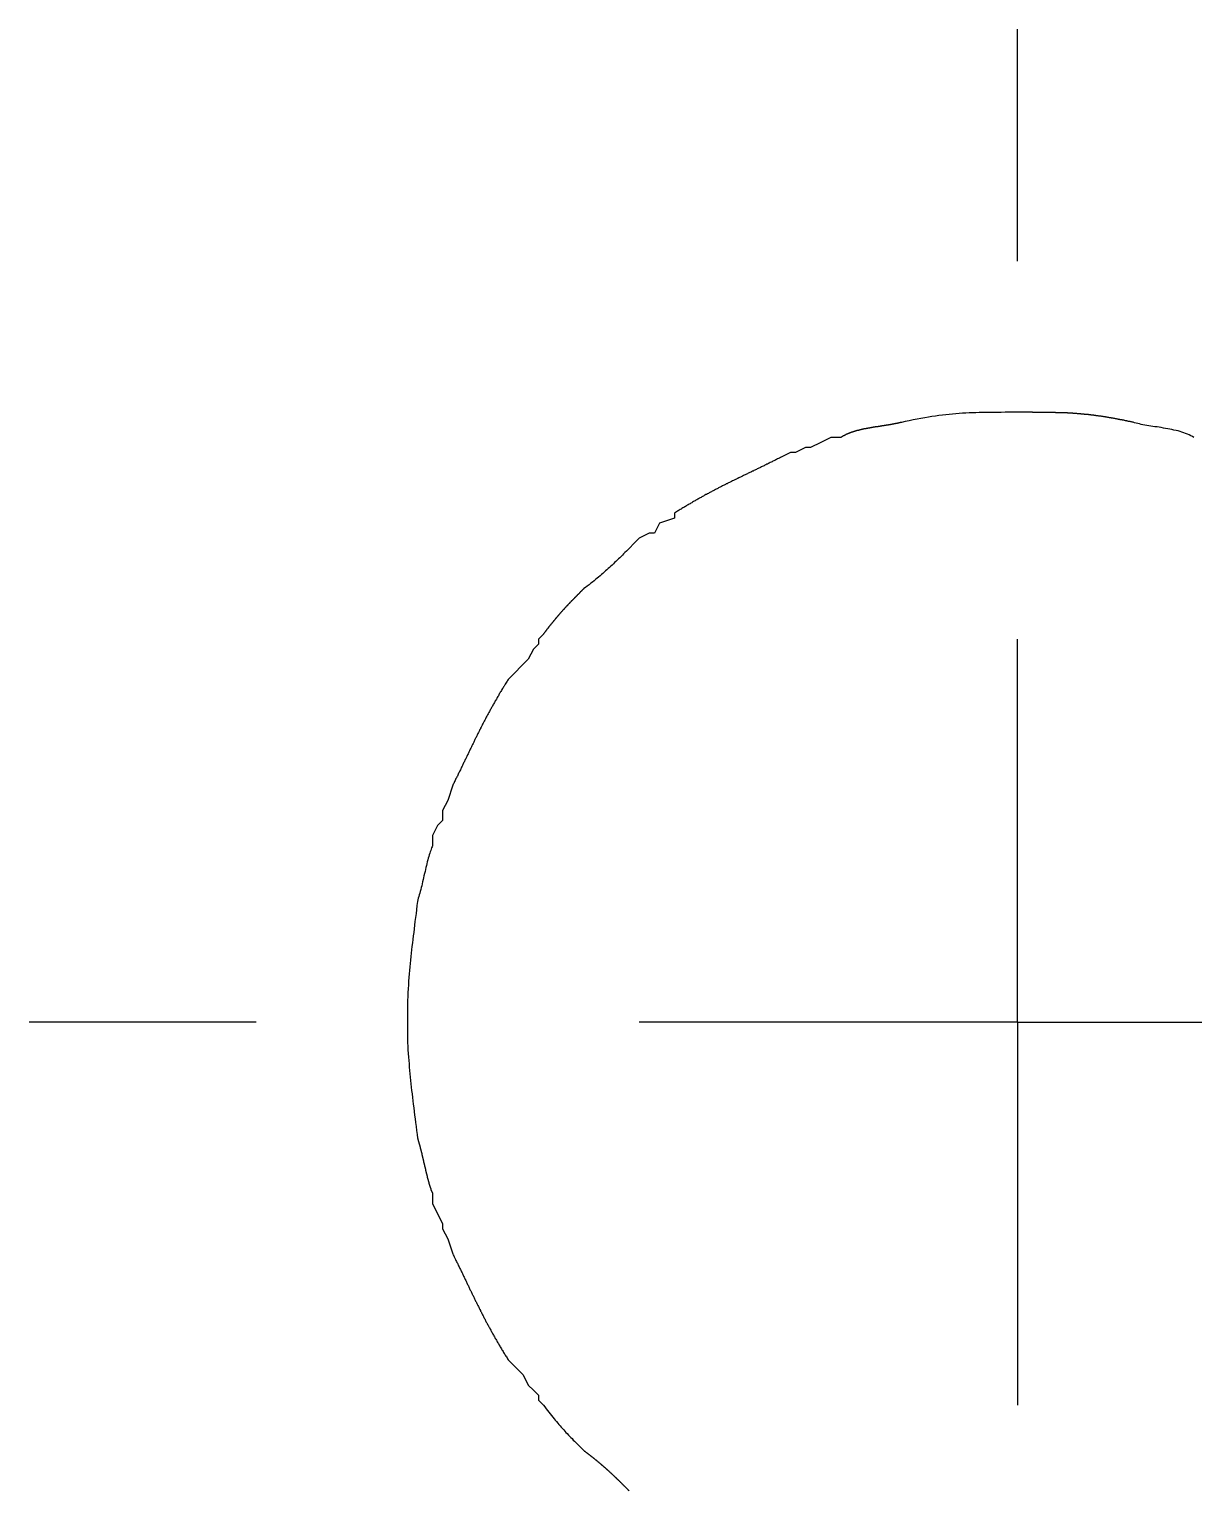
# Model space of a CAD drawing. Extents: x 36 to 568, y 6 to 800.
# Drawn here: x 315.15 to 322.79, y 577.08 to 586.67 of the extents above; entities that cross this region are included whole.
import ezdxf

# ---------------------------------------------------------------- set-up
doc = ezdxf.new("R2010")
doc.units = 0
doc.layers.get('0').update_dxf_attribs({"linetype": 'CONTINUOUS'})

msp = doc.modelspace()

# ---------------------------------------------------------------- linework, layer by layer
at = {"color": 7, "linetype": 'CONTINUOUS'}
for p, q in [((321.6346, 585.148), (321.6346, 586.6697)), ((321.6346, 580.153), (321.6346, 582.667)), ((316.6395, 580.153), (315.1509, 580.153)), ((321.6346, 580.153), (319.1536, 580.153)), ((321.6346, 580.153), (321.6346, 577.6389)), ((321.6346, 580.153), (324.1486, 580.153))]:
    msp.add_line(p, q, dxfattribs=at)
for points in [[(320.4768, 583.9902), (320.4106, 583.9902), (320.3445, 583.9571), (320.2783, 583.924), (320.2452, 583.924), (320.1791, 583.891), (320.146, 583.891), (320.0798, 583.8579)], [(319.3852, 583.494), (319.3852, 583.4609), (319.2859, 583.4279), (319.2528, 583.3617), (319.2198, 583.3617), (319.1536, 583.3286), (319.1205, 583.2955), (319.0874, 583.2625)], [(318.5251, 582.7001), (318.492, 582.667), (318.492, 582.6339), (318.4589, 582.6009), (318.4258, 582.5347), (318.3928, 582.5016), (318.3266, 582.4355), (318.2935, 582.4024)], [(317.9296, 581.7077), (317.8966, 581.6085), (317.8635, 581.5423), (317.8635, 581.5092), (317.8635, 581.4761), (317.8304, 581.4431), (317.7973, 581.3769), (317.7973, 581.3107)], [(317.7973, 579.0282), (317.7973, 578.9621), (317.8635, 578.8298), (317.8635, 578.7967), (317.8966, 578.7305), (317.9296, 578.6313)], [(318.2935, 577.9366), (318.3266, 577.9035), (318.3928, 577.8374), (318.4258, 577.7712), (318.4589, 577.7381), (318.492, 577.7051), (318.492, 577.672), (318.5251, 577.6389)]]:
    msp.add_lwpolyline(points, dxfattribs=at)
at = {"color": 7}
for points in [[(321.635, 584.156, 0), (321.607, 584.156, 0), (321.58, 584.156, 0), (321.554, 584.156, 0), (321.528, 584.155, 0), (321.503, 584.155, 0), (321.479, 584.155, 0), (321.455, 584.155, 0), (321.431, 584.155, 0), (321.408, 584.154, 0), (321.385, 584.154, 0), (321.363, 584.153, 0), (321.34, 584.152, 0), (321.318, 584.151, 0), (321.296, 584.15, 0), (321.275, 584.149, 0), (321.253, 584.147, 0), (321.231, 584.146, 0), (321.209, 584.144, 0), (321.187, 584.142, 0), (321.165, 584.139, 0), (321.143, 584.137, 0), (321.12, 584.134, 0), (321.097, 584.131, 0), (321.074, 584.127, 0), (321.051, 584.124, 0), (321.027, 584.12, 0), (321.002, 584.115, 0), (320.977, 584.111, 0), (320.951, 584.106, 0), (320.925, 584.1, 0), (320.898, 584.095, 0), (320.874, 584.089, 0), (320.872, 584.089, 0), (320.87, 584.089, 0), (320.868, 584.088, 0), (320.866, 584.088, 0), (320.865, 584.087, 0), (320.863, 584.087, 0), (320.861, 584.086, 0), (320.859, 584.086, 0), (320.857, 584.086, 0), (320.856, 584.085, 0), (320.854, 584.085, 0), (320.852, 584.084, 0), (320.85, 584.084, 0), (320.848, 584.084, 0), (320.846, 584.083, 0), (320.845, 584.083, 0), (320.843, 584.082, 0), (320.841, 584.082, 0), (320.839, 584.082, 0), (320.837, 584.081, 0), (320.835, 584.081, 0), (320.834, 584.08, 0), (320.832, 584.08, 0), (320.83, 584.08, 0), (320.828, 584.079, 0), (320.826, 584.079, 0), (320.824, 584.079, 0), (320.822, 584.078, 0), (320.82, 584.078, 0), (320.819, 584.078, 0), (320.817, 584.077, 0), (320.815, 584.077, 0), (320.813, 584.077, 0), (320.811, 584.076, 0), (320.809, 584.076, 0), (320.807, 584.076, 0), (320.805, 584.075, 0), (320.804, 584.075, 0), (320.802, 584.075, 0), (320.8, 584.074, 0), (320.798, 584.074, 0), (320.796, 584.074, 0), (320.794, 584.073, 0), (320.792, 584.073, 0), (320.79, 584.073, 0), (320.788, 584.072, 0), (320.786, 584.072, 0), (320.785, 584.072, 0), (320.783, 584.071, 0), (320.781, 584.071, 0), (320.779, 584.071, 0), (320.777, 584.07, 0), (320.775, 584.07, 0), (320.773, 584.07, 0), (320.771, 584.069, 0), (320.769, 584.069, 0), (320.767, 584.069, 0), (320.765, 584.069, 0), (320.763, 584.068, 0), (320.762, 584.068, 0), (320.76, 584.068, 0), (320.758, 584.067, 0), (320.756, 584.067, 0), (320.754, 584.067, 0), (320.752, 584.066, 0), (320.75, 584.066, 0), (320.748, 584.066, 0), (320.746, 584.066, 0), (320.744, 584.065, 0), (320.742, 584.065, 0), (320.74, 584.065, 0), (320.738, 584.064, 0), (320.736, 584.064, 0), (320.735, 584.064, 0), (320.733, 584.063, 0), (320.731, 584.063, 0), (320.729, 584.063, 0), (320.727, 584.063, 0), (320.725, 584.062, 0), (320.723, 584.062, 0), (320.721, 584.062, 0), (320.719, 584.061, 0), (320.717, 584.061, 0), (320.715, 584.061, 0), (320.713, 584.061, 0), (320.711, 584.06, 0), (320.71, 584.06, 0), (320.708, 584.06, 0), (320.706, 584.059, 0), (320.704, 584.059, 0), (320.702, 584.059, 0), (320.7, 584.058, 0), (320.698, 584.058, 0), (320.696, 584.058, 0), (320.694, 584.057, 0), (320.692, 584.057, 0), (320.69, 584.057, 0), (320.688, 584.057, 0), (320.687, 584.056, 0), (320.685, 584.056, 0), (320.683, 584.056, 0), (320.681, 584.055, 0), (320.679, 584.055, 0), (320.677, 584.055, 0), (320.675, 584.054, 0), (320.673, 584.054, 0), (320.671, 584.054, 0), (320.669, 584.053, 0), (320.667, 584.053, 0), (320.666, 584.053, 0), (320.664, 584.052, 0), (320.662, 584.052, 0), (320.66, 584.052, 0), (320.658, 584.051, 0), (320.656, 584.051, 0), (320.654, 584.051, 0), (320.652, 584.05, 0), (320.65, 584.05, 0), (320.649, 584.05, 0), (320.647, 584.049, 0), (320.645, 584.049, 0), (320.643, 584.049, 0), (320.641, 584.048, 0), (320.639, 584.048, 0), (320.637, 584.048, 0), (320.636, 584.047, 0), (320.634, 584.047, 0), (320.632, 584.046, 0), (320.63, 584.046, 0), (320.628, 584.046, 0), (320.626, 584.045, 0), (320.624, 584.045, 0), (320.623, 584.044, 0), (320.621, 584.044, 0), (320.619, 584.044, 0), (320.617, 584.043, 0), (320.615, 584.043, 0), (320.614, 584.043, 0), (320.612, 584.042, 0), (320.61, 584.042, 0), (320.608, 584.041, 0), (320.606, 584.041, 0), (320.604, 584.04, 0), (320.603, 584.04, 0), (320.601, 584.04, 0), (320.599, 584.039, 0), (320.597, 584.039, 0), (320.596, 584.038, 0), (320.594, 584.038, 0), (320.592, 584.037, 0), (320.59, 584.037, 0), (320.588, 584.036, 0), (320.587, 584.036, 0), (320.585, 584.036, 0), (320.583, 584.035, 0), (320.581, 584.035, 0), (320.58, 584.034, 0), (320.578, 584.034, 0), (320.576, 584.033, 0), (320.574, 584.033, 0), (320.573, 584.032, 0), (320.571, 584.032, 0), (320.569, 584.031, 0), (320.568, 584.031, 0), (320.566, 584.03, 0), (320.564, 584.03, 0), (320.562, 584.029, 0), (320.561, 584.029, 0), (320.559, 584.028, 0), (320.557, 584.027, 0), (320.556, 584.027, 0), (320.554, 584.026, 0), (320.552, 584.026, 0), (320.551, 584.025, 0), (320.549, 584.025, 0), (320.547, 584.024, 0), (320.546, 584.024, 0), (320.544, 584.023, 0), (320.542, 584.022, 0), (320.541, 584.022, 0), (320.539, 584.021, 0), (320.538, 584.021, 0), (320.536, 584.02, 0), (320.534, 584.019, 0), (320.533, 584.019, 0), (320.531, 584.018, 0), (320.53, 584.017, 0), (320.528, 584.017, 0), (320.526, 584.016, 0), (320.525, 584.016, 0), (320.523, 584.015, 0), (320.522, 584.014, 0), (320.52, 584.014, 0), (320.519, 584.013, 0), (320.517, 584.012, 0), (320.516, 584.011, 0), (320.514, 584.011, 0), (320.512, 584.01, 0), (320.511, 584.009, 0), (320.509, 584.009, 0), (320.508, 584.008, 0), (320.506, 584.007, 0), (320.505, 584.006, 0), (320.504, 584.006, 0), (320.502, 584.005, 0), (320.501, 584.004, 0), (320.499, 584.003, 0), (320.498, 584.003, 0), (320.496, 584.002, 0), (320.495, 584.001, 0), (320.493, 584, 0), (320.492, 584, 0), (320.491, 583.999, 0), (320.489, 583.998, 0), (320.488, 583.997, 0), (320.486, 583.996, 0), (320.485, 583.995, 0), (320.484, 583.995, 0), (320.482, 583.994, 0), (320.481, 583.993, 0), (320.479, 583.992, 0), (320.478, 583.991, 0), (320.477, 583.99, 0)], [(322.792, 583.99, 0), (322.783, 583.996, 0), (322.773, 584.002, 0), (322.762, 584.007, 0), (322.751, 584.012, 0), (322.739, 584.017, 0), (322.727, 584.021, 0), (322.715, 584.025, 0), (322.702, 584.029, 0), (322.689, 584.033, 0), (322.676, 584.036, 0), (322.662, 584.039, 0), (322.649, 584.042, 0), (322.635, 584.045, 0), (322.621, 584.048, 0), (322.607, 584.05, 0), (322.593, 584.052, 0), (322.579, 584.055, 0), (322.565, 584.057, 0), (322.551, 584.059, 0), (322.537, 584.061, 0), (322.524, 584.063, 0), (322.51, 584.065, 0), (322.497, 584.067, 0), (322.484, 584.069, 0), (322.471, 584.072, 0), (322.459, 584.074, 0), (322.447, 584.076, 0), (322.436, 584.079, 0), (322.425, 584.081, 0), (322.414, 584.084, 0), (322.404, 584.087, 0), (322.395, 584.09, 0), (322.391, 584.09, 0), (322.387, 584.091, 0), (322.383, 584.092, 0), (322.379, 584.093, 0), (322.375, 584.094, 0), (322.371, 584.095, 0), (322.367, 584.096, 0), (322.363, 584.096, 0), (322.36, 584.097, 0), (322.356, 584.098, 0), (322.352, 584.099, 0), (322.348, 584.1, 0), (322.344, 584.1, 0), (322.34, 584.101, 0), (322.337, 584.102, 0), (322.333, 584.103, 0), (322.329, 584.104, 0), (322.325, 584.104, 0), (322.322, 584.105, 0), (322.318, 584.106, 0), (322.314, 584.107, 0), (322.31, 584.107, 0), (322.307, 584.108, 0), (322.303, 584.109, 0), (322.299, 584.109, 0), (322.296, 584.11, 0), (322.292, 584.111, 0), (322.289, 584.111, 0), (322.285, 584.112, 0), (322.281, 584.113, 0), (322.278, 584.113, 0), (322.274, 584.114, 0), (322.271, 584.115, 0), (322.267, 584.115, 0), (322.264, 584.116, 0), (322.26, 584.117, 0), (322.257, 584.117, 0), (322.253, 584.118, 0), (322.25, 584.119, 0), (322.246, 584.119, 0), (322.243, 584.12, 0), (322.239, 584.12, 0), (322.236, 584.121, 0), (322.232, 584.121, 0), (322.229, 584.122, 0), (322.225, 584.123, 0), (322.222, 584.123, 0), (322.219, 584.124, 0), (322.215, 584.124, 0), (322.212, 584.125, 0), (322.208, 584.125, 0), (322.205, 584.126, 0), (322.202, 584.126, 0), (322.198, 584.127, 0), (322.195, 584.127, 0), (322.192, 584.128, 0), (322.188, 584.128, 0), (322.185, 584.129, 0), (322.182, 584.129, 0), (322.178, 584.13, 0), (322.175, 584.13, 0), (322.172, 584.131, 0), (322.169, 584.131, 0), (322.165, 584.132, 0), (322.162, 584.132, 0), (322.159, 584.133, 0), (322.155, 584.133, 0), (322.152, 584.133, 0), (322.149, 584.134, 0), (322.146, 584.134, 0), (322.142, 584.135, 0), (322.139, 584.135, 0), (322.136, 584.136, 0), (322.133, 584.136, 0), (322.13, 584.136, 0), (322.126, 584.137, 0), (322.123, 584.137, 0), (322.12, 584.137, 0), (322.117, 584.138, 0), (322.114, 584.138, 0), (322.11, 584.139, 0), (322.107, 584.139, 0), (322.104, 584.139, 0), (322.101, 584.14, 0), (322.098, 584.14, 0), (322.095, 584.14, 0), (322.091, 584.141, 0), (322.088, 584.141, 0), (322.085, 584.141, 0), (322.082, 584.142, 0), (322.079, 584.142, 0), (322.076, 584.142, 0), (322.073, 584.143, 0), (322.069, 584.143, 0), (322.066, 584.143, 0), (322.063, 584.143, 0), (322.06, 584.144, 0), (322.057, 584.144, 0), (322.054, 584.144, 0), (322.051, 584.145, 0), (322.048, 584.145, 0), (322.044, 584.145, 0), (322.041, 584.145, 0), (322.038, 584.146, 0), (322.035, 584.146, 0), (322.032, 584.146, 0), (322.029, 584.146, 0), (322.026, 584.147, 0), (322.023, 584.147, 0), (322.019, 584.147, 0), (322.016, 584.147, 0), (322.013, 584.147, 0), (322.01, 584.148, 0), (322.007, 584.148, 0), (322.004, 584.148, 0), (322.001, 584.148, 0), (321.998, 584.149, 0), (321.995, 584.149, 0), (321.991, 584.149, 0), (321.988, 584.149, 0), (321.985, 584.149, 0), (321.982, 584.149, 0), (321.979, 584.15, 0), (321.976, 584.15, 0), (321.973, 584.15, 0), (321.97, 584.15, 0), (321.966, 584.15, 0), (321.963, 584.151, 0), (321.96, 584.151, 0), (321.957, 584.151, 0), (321.954, 584.151, 0), (321.951, 584.151, 0), (321.948, 584.151, 0), (321.944, 584.151, 0), (321.941, 584.152, 0), (321.938, 584.152, 0), (321.935, 584.152, 0), (321.932, 584.152, 0), (321.929, 584.152, 0), (321.926, 584.152, 0), (321.922, 584.152, 0), (321.919, 584.152, 0), (321.916, 584.153, 0), (321.913, 584.153, 0), (321.91, 584.153, 0), (321.906, 584.153, 0), (321.903, 584.153, 0), (321.9, 584.153, 0), (321.897, 584.153, 0), (321.894, 584.153, 0), (321.89, 584.153, 0), (321.887, 584.153, 0), (321.884, 584.154, 0), (321.881, 584.154, 0), (321.877, 584.154, 0), (321.874, 584.154, 0), (321.871, 584.154, 0), (321.868, 584.154, 0), (321.864, 584.154, 0), (321.861, 584.154, 0), (321.858, 584.154, 0), (321.854, 584.154, 0), (321.851, 584.154, 0), (321.848, 584.154, 0), (321.845, 584.154, 0), (321.841, 584.155, 0), (321.838, 584.155, 0), (321.835, 584.155, 0), (321.831, 584.155, 0), (321.828, 584.155, 0), (321.825, 584.155, 0), (321.821, 584.155, 0), (321.818, 584.155, 0), (321.814, 584.155, 0), (321.811, 584.155, 0), (321.808, 584.155, 0), (321.804, 584.155, 0), (321.801, 584.155, 0), (321.797, 584.155, 0), (321.794, 584.155, 0), (321.79, 584.155, 0), (321.787, 584.155, 0), (321.783, 584.155, 0), (321.78, 584.155, 0), (321.776, 584.155, 0), (321.773, 584.155, 0), (321.769, 584.155, 0), (321.766, 584.155, 0), (321.762, 584.155, 0), (321.759, 584.155, 0), (321.755, 584.155, 0), (321.752, 584.155, 0), (321.748, 584.155, 0), (321.745, 584.155, 0), (321.741, 584.155, 0), (321.737, 584.155, 0), (321.734, 584.156, 0), (321.73, 584.156, 0), (321.726, 584.156, 0), (321.723, 584.156, 0), (321.719, 584.156, 0), (321.715, 584.156, 0), (321.712, 584.156, 0), (321.708, 584.156, 0), (321.704, 584.156, 0), (321.7, 584.156, 0), (321.697, 584.156, 0), (321.693, 584.156, 0), (321.689, 584.156, 0), (321.685, 584.156, 0), (321.682, 584.156, 0), (321.678, 584.156, 0), (321.674, 584.156, 0), (321.67, 584.156, 0), (321.666, 584.156, 0), (321.662, 584.156, 0), (321.658, 584.156, 0), (321.654, 584.156, 0), (321.65, 584.156, 0), (321.647, 584.156, 0), (321.643, 584.156, 0), (321.639, 584.156, 0), (321.635, 584.156, 0)], [(320.08, 583.858, 0), (320.074, 583.855, 0), (320.067, 583.852, 0), (320.061, 583.849, 0), (320.055, 583.846, 0), (320.049, 583.843, 0), (320.043, 583.84, 0), (320.037, 583.837, 0), (320.031, 583.834, 0), (320.025, 583.831, 0), (320.019, 583.828, 0), (320.013, 583.825, 0), (320.007, 583.822, 0), (320.001, 583.819, 0), (319.996, 583.816, 0), (319.99, 583.814, 0), (319.984, 583.811, 0), (319.978, 583.808, 0), (319.973, 583.805, 0), (319.967, 583.802, 0), (319.961, 583.8, 0), (319.956, 583.797, 0), (319.95, 583.794, 0), (319.945, 583.792, 0), (319.939, 583.789, 0), (319.934, 583.786, 0), (319.928, 583.784, 0), (319.923, 583.781, 0), (319.917, 583.778, 0), (319.912, 583.776, 0), (319.906, 583.773, 0), (319.901, 583.77, 0), (319.896, 583.768, 0), (319.89, 583.765, 0), (319.885, 583.763, 0), (319.879, 583.76, 0), (319.874, 583.758, 0), (319.869, 583.755, 0), (319.864, 583.752, 0), (319.858, 583.75, 0), (319.853, 583.747, 0), (319.848, 583.745, 0), (319.843, 583.742, 0), (319.837, 583.74, 0), (319.832, 583.737, 0), (319.827, 583.735, 0), (319.822, 583.732, 0), (319.817, 583.73, 0), (319.812, 583.727, 0), (319.806, 583.725, 0), (319.801, 583.722, 0), (319.796, 583.72, 0), (319.791, 583.717, 0), (319.786, 583.715, 0), (319.781, 583.712, 0), (319.776, 583.71, 0), (319.771, 583.707, 0), (319.766, 583.705, 0), (319.76, 583.702, 0), (319.755, 583.7, 0), (319.75, 583.697, 0), (319.745, 583.695, 0), (319.74, 583.692, 0), (319.735, 583.69, 0), (319.73, 583.687, 0), (319.725, 583.685, 0), (319.72, 583.682, 0), (319.715, 583.679, 0), (319.71, 583.677, 0), (319.705, 583.674, 0), (319.699, 583.672, 0), (319.694, 583.669, 0), (319.689, 583.666, 0), (319.684, 583.664, 0), (319.679, 583.661, 0), (319.674, 583.659, 0), (319.669, 583.656, 0), (319.664, 583.653, 0), (319.659, 583.651, 0), (319.653, 583.648, 0), (319.648, 583.645, 0), (319.643, 583.643, 0), (319.638, 583.64, 0), (319.633, 583.637, 0), (319.628, 583.634, 0), (319.622, 583.632, 0), (319.617, 583.629, 0), (319.612, 583.626, 0), (319.607, 583.623, 0), (319.601, 583.62, 0), (319.596, 583.617, 0), (319.591, 583.615, 0), (319.585, 583.612, 0), (319.58, 583.609, 0), (319.575, 583.606, 0), (319.569, 583.603, 0), (319.564, 583.6, 0), (319.559, 583.597, 0), (319.553, 583.594, 0), (319.548, 583.591, 0), (319.542, 583.588, 0), (319.537, 583.585, 0), (319.531, 583.581, 0), (319.526, 583.578, 0), (319.52, 583.575, 0), (319.515, 583.572, 0), (319.509, 583.569, 0), (319.504, 583.565, 0), (319.498, 583.562, 0), (319.492, 583.559, 0), (319.487, 583.555, 0), (319.481, 583.552, 0), (319.475, 583.549, 0), (319.469, 583.545, 0), (319.464, 583.542, 0), (319.458, 583.538, 0), (319.452, 583.535, 0), (319.446, 583.531, 0), (319.44, 583.528, 0), (319.434, 583.524, 0), (319.428, 583.52, 0), (319.422, 583.517, 0), (319.416, 583.513, 0), (319.41, 583.509, 0), (319.404, 583.506, 0), (319.398, 583.502, 0), (319.391, 583.498, 0), (319.385, 583.494, 0)], [(319.087, 583.262, 0), (319.078, 583.253, 0), (319.069, 583.244, 0), (319.06, 583.235, 0), (319.051, 583.227, 0), (319.043, 583.218, 0), (319.034, 583.209, 0), (319.026, 583.201, 0), (319.017, 583.193, 0), (319.009, 583.185, 0), (319.001, 583.177, 0), (318.992, 583.169, 0), (318.984, 583.161, 0), (318.976, 583.153, 0), (318.967, 583.145, 0), (318.959, 583.137, 0), (318.95, 583.13, 0), (318.942, 583.122, 0), (318.933, 583.114, 0), (318.924, 583.106, 0), (318.915, 583.098, 0), (318.906, 583.09, 0), (318.897, 583.082, 0), (318.887, 583.074, 0), (318.877, 583.066, 0), (318.867, 583.058, 0), (318.857, 583.05, 0), (318.846, 583.041, 0), (318.835, 583.033, 0), (318.824, 583.024, 0), (318.812, 583.015, 0), (318.8, 583.006, 0), (318.79, 582.998, 0), (318.788, 582.996, 0), (318.787, 582.995, 0), (318.786, 582.994, 0), (318.784, 582.992, 0), (318.783, 582.991, 0), (318.782, 582.99, 0), (318.78, 582.988, 0), (318.779, 582.987, 0), (318.778, 582.986, 0), (318.776, 582.985, 0), (318.775, 582.983, 0), (318.774, 582.982, 0), (318.773, 582.981, 0), (318.771, 582.979, 0), (318.77, 582.978, 0), (318.769, 582.977, 0), (318.767, 582.976, 0), (318.766, 582.974, 0), (318.765, 582.973, 0), (318.764, 582.972, 0), (318.762, 582.97, 0), (318.761, 582.969, 0), (318.76, 582.968, 0), (318.759, 582.967, 0), (318.757, 582.965, 0), (318.756, 582.964, 0), (318.755, 582.963, 0), (318.754, 582.962, 0), (318.752, 582.96, 0), (318.751, 582.959, 0), (318.75, 582.958, 0), (318.749, 582.957, 0), (318.747, 582.955, 0), (318.746, 582.954, 0), (318.745, 582.953, 0), (318.744, 582.952, 0), (318.743, 582.951, 0), (318.741, 582.949, 0), (318.74, 582.948, 0), (318.739, 582.947, 0), (318.738, 582.946, 0), (318.737, 582.944, 0), (318.735, 582.943, 0), (318.734, 582.942, 0), (318.733, 582.941, 0), (318.732, 582.94, 0), (318.731, 582.938, 0), (318.729, 582.937, 0), (318.728, 582.936, 0), (318.727, 582.935, 0), (318.726, 582.934, 0), (318.725, 582.932, 0), (318.724, 582.931, 0), (318.722, 582.93, 0), (318.721, 582.929, 0), (318.72, 582.928, 0), (318.719, 582.926, 0), (318.718, 582.925, 0), (318.717, 582.924, 0), (318.715, 582.923, 0), (318.714, 582.922, 0), (318.713, 582.92, 0), (318.712, 582.919, 0), (318.711, 582.918, 0), (318.71, 582.917, 0), (318.708, 582.916, 0), (318.707, 582.915, 0), (318.706, 582.913, 0), (318.705, 582.912, 0), (318.704, 582.911, 0), (318.703, 582.91, 0), (318.702, 582.909, 0), (318.7, 582.907, 0), (318.699, 582.906, 0), (318.698, 582.905, 0), (318.697, 582.904, 0), (318.696, 582.903, 0), (318.695, 582.901, 0), (318.694, 582.9, 0), (318.693, 582.899, 0), (318.691, 582.898, 0), (318.69, 582.897, 0), (318.689, 582.896, 0), (318.688, 582.894, 0), (318.687, 582.893, 0), (318.686, 582.892, 0), (318.685, 582.891, 0), (318.684, 582.89, 0), (318.682, 582.888, 0), (318.681, 582.887, 0), (318.68, 582.886, 0), (318.679, 582.885, 0), (318.678, 582.884, 0), (318.677, 582.882, 0), (318.676, 582.881, 0), (318.675, 582.88, 0), (318.673, 582.879, 0), (318.672, 582.878, 0), (318.671, 582.876, 0), (318.67, 582.875, 0), (318.669, 582.874, 0), (318.668, 582.873, 0), (318.667, 582.872, 0), (318.666, 582.87, 0), (318.665, 582.869, 0), (318.663, 582.868, 0), (318.662, 582.867, 0), (318.661, 582.866, 0), (318.66, 582.864, 0), (318.659, 582.863, 0), (318.658, 582.862, 0), (318.657, 582.861, 0), (318.656, 582.859, 0), (318.655, 582.858, 0), (318.653, 582.857, 0), (318.652, 582.856, 0), (318.651, 582.855, 0), (318.65, 582.853, 0), (318.649, 582.852, 0), (318.648, 582.851, 0), (318.647, 582.85, 0), (318.646, 582.848, 0), (318.645, 582.847, 0), (318.643, 582.846, 0), (318.642, 582.845, 0), (318.641, 582.843, 0), (318.64, 582.842, 0), (318.639, 582.841, 0), (318.638, 582.84, 0), (318.637, 582.838, 0), (318.636, 582.837, 0), (318.634, 582.836, 0), (318.633, 582.834, 0), (318.632, 582.833, 0), (318.631, 582.832, 0), (318.63, 582.831, 0), (318.629, 582.829, 0), (318.628, 582.828, 0), (318.627, 582.827, 0), (318.625, 582.825, 0), (318.624, 582.824, 0), (318.623, 582.823, 0), (318.622, 582.821, 0), (318.621, 582.82, 0), (318.62, 582.819, 0), (318.619, 582.818, 0), (318.618, 582.816, 0), (318.616, 582.815, 0), (318.615, 582.814, 0), (318.614, 582.812, 0), (318.613, 582.811, 0), (318.612, 582.81, 0), (318.611, 582.808, 0), (318.61, 582.807, 0), (318.608, 582.805, 0), (318.607, 582.804, 0), (318.606, 582.803, 0), (318.605, 582.801, 0), (318.604, 582.8, 0), (318.603, 582.799, 0), (318.602, 582.797, 0), (318.6, 582.796, 0), (318.599, 582.794, 0), (318.598, 582.793, 0), (318.597, 582.792, 0), (318.596, 582.79, 0), (318.595, 582.789, 0), (318.593, 582.787, 0), (318.592, 582.786, 0), (318.591, 582.785, 0), (318.59, 582.783, 0), (318.589, 582.782, 0), (318.588, 582.78, 0), (318.586, 582.779, 0), (318.585, 582.777, 0), (318.584, 582.776, 0), (318.583, 582.774, 0), (318.582, 582.773, 0), (318.58, 582.771, 0), (318.579, 582.77, 0), (318.578, 582.768, 0), (318.577, 582.767, 0), (318.576, 582.765, 0), (318.574, 582.764, 0), (318.573, 582.762, 0), (318.572, 582.761, 0), (318.571, 582.759, 0), (318.57, 582.758, 0), (318.568, 582.756, 0), (318.567, 582.755, 0), (318.566, 582.753, 0), (318.565, 582.752, 0), (318.563, 582.75, 0), (318.562, 582.749, 0), (318.561, 582.747, 0), (318.56, 582.745, 0), (318.559, 582.744, 0), (318.557, 582.742, 0), (318.556, 582.741, 0), (318.555, 582.739, 0), (318.554, 582.737, 0), (318.552, 582.736, 0), (318.551, 582.734, 0), (318.55, 582.733, 0), (318.548, 582.731, 0), (318.547, 582.729, 0), (318.546, 582.728, 0), (318.545, 582.726, 0), (318.543, 582.724, 0), (318.542, 582.723, 0), (318.541, 582.721, 0), (318.54, 582.719, 0), (318.538, 582.717, 0), (318.537, 582.716, 0), (318.536, 582.714, 0), (318.534, 582.712, 0), (318.533, 582.711, 0), (318.532, 582.709, 0), (318.53, 582.707, 0), (318.529, 582.705, 0), (318.528, 582.704, 0), (318.526, 582.702, 0), (318.525, 582.7, 0)], [(318.294, 582.402, 0), (318.29, 582.396, 0), (318.286, 582.39, 0), (318.282, 582.384, 0), (318.278, 582.378, 0), (318.274, 582.372, 0), (318.271, 582.366, 0), (318.267, 582.359, 0), (318.263, 582.354, 0), (318.26, 582.348, 0), (318.256, 582.342, 0), (318.253, 582.336, 0), (318.249, 582.33, 0), (318.246, 582.324, 0), (318.242, 582.318, 0), (318.239, 582.312, 0), (318.235, 582.307, 0), (318.232, 582.301, 0), (318.229, 582.295, 0), (318.225, 582.29, 0), (318.222, 582.284, 0), (318.219, 582.278, 0), (318.216, 582.273, 0), (318.212, 582.267, 0), (318.209, 582.262, 0), (318.206, 582.256, 0), (318.203, 582.251, 0), (318.2, 582.245, 0), (318.197, 582.24, 0), (318.194, 582.234, 0), (318.191, 582.229, 0), (318.188, 582.223, 0), (318.185, 582.218, 0), (318.182, 582.213, 0), (318.179, 582.207, 0), (318.176, 582.202, 0), (318.173, 582.197, 0), (318.17, 582.191, 0), (318.167, 582.186, 0), (318.164, 582.181, 0), (318.162, 582.176, 0), (318.159, 582.17, 0), (318.156, 582.165, 0), (318.153, 582.16, 0), (318.15, 582.155, 0), (318.148, 582.15, 0), (318.145, 582.144, 0), (318.142, 582.139, 0), (318.14, 582.134, 0), (318.137, 582.129, 0), (318.134, 582.124, 0), (318.132, 582.119, 0), (318.129, 582.114, 0), (318.126, 582.108, 0), (318.124, 582.103, 0), (318.121, 582.098, 0), (318.118, 582.093, 0), (318.116, 582.088, 0), (318.113, 582.083, 0), (318.111, 582.078, 0), (318.108, 582.073, 0), (318.106, 582.068, 0), (318.103, 582.063, 0), (318.1, 582.058, 0), (318.098, 582.053, 0), (318.095, 582.047, 0), (318.093, 582.042, 0), (318.09, 582.037, 0), (318.088, 582.032, 0), (318.085, 582.027, 0), (318.083, 582.022, 0), (318.08, 582.017, 0), (318.078, 582.012, 0), (318.075, 582.007, 0), (318.073, 582.002, 0), (318.07, 581.996, 0), (318.068, 581.991, 0), (318.065, 581.986, 0), (318.063, 581.981, 0), (318.06, 581.976, 0), (318.058, 581.971, 0), (318.055, 581.966, 0), (318.053, 581.96, 0), (318.05, 581.955, 0), (318.048, 581.95, 0), (318.045, 581.945, 0), (318.043, 581.94, 0), (318.04, 581.934, 0), (318.038, 581.929, 0), (318.035, 581.924, 0), (318.033, 581.919, 0), (318.03, 581.913, 0), (318.027, 581.908, 0), (318.025, 581.903, 0), (318.022, 581.897, 0), (318.02, 581.892, 0), (318.017, 581.887, 0), (318.015, 581.881, 0), (318.012, 581.876, 0), (318.009, 581.87, 0), (318.007, 581.865, 0), (318.004, 581.859, 0), (318.001, 581.854, 0), (317.999, 581.848, 0), (317.996, 581.843, 0), (317.993, 581.837, 0), (317.991, 581.832, 0), (317.988, 581.826, 0), (317.985, 581.82, 0), (317.982, 581.815, 0), (317.98, 581.809, 0), (317.977, 581.803, 0), (317.974, 581.798, 0), (317.971, 581.792, 0), (317.968, 581.786, 0), (317.966, 581.78, 0), (317.963, 581.774, 0), (317.96, 581.768, 0), (317.957, 581.763, 0), (317.954, 581.757, 0), (317.951, 581.751, 0), (317.948, 581.745, 0), (317.945, 581.739, 0), (317.942, 581.732, 0), (317.939, 581.726, 0), (317.936, 581.72, 0), (317.933, 581.714, 0), (317.93, 581.708, 0)], [(317.797, 581.311, 0), (317.794, 581.304, 0), (317.791, 581.297, 0), (317.788, 581.289, 0), (317.785, 581.28, 0), (317.782, 581.271, 0), (317.779, 581.261, 0), (317.776, 581.251, 0), (317.772, 581.24, 0), (317.769, 581.228, 0), (317.766, 581.217, 0), (317.763, 581.205, 0), (317.76, 581.192, 0), (317.757, 581.18, 0), (317.754, 581.167, 0), (317.751, 581.154, 0), (317.748, 581.141, 0), (317.744, 581.128, 0), (317.741, 581.114, 0), (317.738, 581.101, 0), (317.735, 581.088, 0), (317.732, 581.074, 0), (317.729, 581.061, 0), (317.726, 581.048, 0), (317.723, 581.036, 0), (317.72, 581.023, 0), (317.717, 581.011, 0), (317.713, 580.999, 0), (317.71, 580.988, 0), (317.707, 580.977, 0), (317.704, 580.966, 0), (317.701, 580.956, 0), (317.698, 580.945, 0), (317.695, 580.918, 0), (317.692, 580.891, 0), (317.689, 580.865, 0), (317.686, 580.839, 0), (317.682, 580.814, 0), (317.679, 580.79, 0), (317.676, 580.766, 0), (317.674, 580.742, 0), (317.671, 580.719, 0), (317.668, 580.696, 0), (317.665, 580.673, 0), (317.662, 580.65, 0), (317.66, 580.628, 0), (317.657, 580.605, 0), (317.655, 580.583, 0), (317.652, 580.56, 0), (317.65, 580.538, 0), (317.648, 580.515, 0), (317.646, 580.492, 0), (317.644, 580.469, 0), (317.642, 580.445, 0), (317.64, 580.421, 0), (317.639, 580.397, 0), (317.637, 580.372, 0), (317.636, 580.347, 0), (317.635, 580.321, 0), (317.634, 580.294, 0), (317.633, 580.267, 0), (317.633, 580.238, 0), (317.632, 580.21, 0), (317.632, 580.18, 0), (317.632, 580.149, 0), (317.632, 580.122, 0), (317.632, 580.095, 0), (317.633, 580.069, 0), (317.634, 580.044, 0), (317.634, 580.019, 0), (317.635, 579.994, 0), (317.636, 579.971, 0), (317.638, 579.947, 0), (317.639, 579.924, 0), (317.641, 579.901, 0), (317.643, 579.879, 0), (317.644, 579.857, 0), (317.646, 579.835, 0), (317.648, 579.813, 0), (317.651, 579.791, 0), (317.653, 579.769, 0), (317.655, 579.747, 0), (317.658, 579.726, 0), (317.66, 579.704, 0), (317.663, 579.682, 0), (317.666, 579.659, 0), (317.669, 579.637, 0), (317.671, 579.614, 0), (317.674, 579.591, 0), (317.677, 579.567, 0), (317.68, 579.543, 0), (317.683, 579.519, 0), (317.686, 579.494, 0), (317.689, 579.468, 0), (317.692, 579.442, 0), (317.696, 579.415, 0), (317.698, 579.392, 0), (317.698, 579.391, 0), (317.699, 579.391, 0), (317.699, 579.39, 0), (317.699, 579.389, 0), (317.699, 579.388, 0), (317.7, 579.388, 0), (317.7, 579.387, 0), (317.7, 579.386, 0), (317.7, 579.385, 0), (317.701, 579.385, 0), (317.701, 579.384, 0), (317.701, 579.383, 0), (317.701, 579.382, 0), (317.701, 579.382, 0), (317.702, 579.381, 0), (317.702, 579.38, 0), (317.702, 579.379, 0), (317.702, 579.379, 0), (317.703, 579.378, 0), (317.703, 579.377, 0), (317.703, 579.376, 0), (317.703, 579.375, 0), (317.704, 579.375, 0), (317.704, 579.374, 0), (317.704, 579.373, 0), (317.704, 579.372, 0), (317.705, 579.371, 0), (317.705, 579.371, 0), (317.705, 579.37, 0), (317.705, 579.369, 0), (317.706, 579.368, 0), (317.706, 579.367, 0), (317.706, 579.367, 0), (317.706, 579.366, 0), (317.706, 579.365, 0), (317.707, 579.364, 0), (317.707, 579.363, 0), (317.707, 579.362, 0), (317.707, 579.362, 0), (317.708, 579.361, 0), (317.708, 579.36, 0), (317.708, 579.359, 0), (317.708, 579.358, 0), (317.709, 579.357, 0), (317.709, 579.356, 0), (317.709, 579.356, 0), (317.709, 579.355, 0), (317.71, 579.354, 0), (317.71, 579.353, 0), (317.71, 579.352, 0), (317.71, 579.351, 0), (317.711, 579.35, 0), (317.711, 579.35, 0), (317.711, 579.349, 0), (317.711, 579.348, 0), (317.712, 579.347, 0), (317.712, 579.346, 0), (317.712, 579.345, 0), (317.712, 579.344, 0), (317.712, 579.343, 0), (317.713, 579.343, 0), (317.713, 579.342, 0), (317.713, 579.341, 0), (317.713, 579.34, 0), (317.714, 579.339, 0), (317.714, 579.338, 0), (317.714, 579.337, 0), (317.714, 579.336, 0), (317.715, 579.335, 0), (317.715, 579.334, 0), (317.715, 579.333, 0), (317.715, 579.333, 0), (317.716, 579.332, 0), (317.716, 579.331, 0), (317.716, 579.33, 0), (317.716, 579.329, 0), (317.717, 579.328, 0), (317.717, 579.327, 0), (317.717, 579.326, 0), (317.717, 579.325, 0), (317.717, 579.324, 0), (317.718, 579.323, 0), (317.718, 579.322, 0), (317.718, 579.321, 0), (317.718, 579.321, 0), (317.719, 579.32, 0), (317.719, 579.319, 0), (317.719, 579.318, 0), (317.719, 579.317, 0), (317.72, 579.316, 0), (317.72, 579.315, 0), (317.72, 579.314, 0), (317.72, 579.313, 0), (317.721, 579.312, 0), (317.721, 579.311, 0), (317.721, 579.31, 0), (317.721, 579.309, 0), (317.722, 579.308, 0), (317.722, 579.307, 0), (317.722, 579.306, 0), (317.722, 579.305, 0), (317.723, 579.304, 0), (317.723, 579.303, 0), (317.723, 579.302, 0), (317.723, 579.301, 0), (317.723, 579.3, 0), (317.724, 579.299, 0), (317.724, 579.298, 0), (317.724, 579.297, 0), (317.724, 579.296, 0), (317.725, 579.295, 0), (317.725, 579.295, 0), (317.725, 579.294, 0), (317.725, 579.293, 0), (317.726, 579.292, 0), (317.726, 579.291, 0), (317.726, 579.29, 0), (317.726, 579.289, 0), (317.727, 579.288, 0), (317.727, 579.287, 0), (317.727, 579.286, 0), (317.727, 579.285, 0), (317.728, 579.284, 0), (317.728, 579.283, 0), (317.728, 579.282, 0), (317.728, 579.281, 0), (317.728, 579.28, 0), (317.729, 579.279, 0), (317.729, 579.278, 0), (317.729, 579.277, 0), (317.729, 579.276, 0), (317.73, 579.275, 0), (317.73, 579.274, 0), (317.73, 579.273, 0), (317.73, 579.272, 0), (317.731, 579.271, 0), (317.731, 579.27, 0), (317.731, 579.269, 0), (317.731, 579.268, 0), (317.732, 579.267, 0), (317.732, 579.266, 0), (317.732, 579.265, 0), (317.732, 579.264, 0), (317.733, 579.263, 0), (317.733, 579.262, 0), (317.733, 579.26, 0), (317.733, 579.259, 0), (317.734, 579.258, 0), (317.734, 579.257, 0), (317.734, 579.256, 0), (317.734, 579.255, 0), (317.734, 579.254, 0), (317.735, 579.253, 0), (317.735, 579.252, 0), (317.735, 579.251, 0), (317.735, 579.25, 0), (317.736, 579.249, 0), (317.736, 579.248, 0), (317.736, 579.247, 0), (317.736, 579.246, 0), (317.737, 579.245, 0), (317.737, 579.244, 0), (317.737, 579.243, 0), (317.737, 579.242, 0), (317.738, 579.241, 0), (317.738, 579.24, 0), (317.738, 579.239, 0), (317.738, 579.238, 0), (317.739, 579.237, 0), (317.739, 579.236, 0), (317.739, 579.235, 0), (317.739, 579.234, 0), (317.739, 579.233, 0), (317.74, 579.232, 0), (317.74, 579.231, 0), (317.74, 579.23, 0), (317.74, 579.229, 0), (317.741, 579.228, 0), (317.741, 579.227, 0), (317.741, 579.226, 0), (317.741, 579.225, 0), (317.742, 579.224, 0), (317.742, 579.223, 0), (317.742, 579.222, 0), (317.742, 579.221, 0), (317.743, 579.22, 0), (317.743, 579.219, 0), (317.743, 579.218, 0), (317.743, 579.217, 0), (317.744, 579.216, 0), (317.744, 579.215, 0), (317.744, 579.213, 0), (317.744, 579.212, 0), (317.744, 579.211, 0), (317.745, 579.21, 0), (317.745, 579.209, 0), (317.745, 579.208, 0), (317.745, 579.207, 0), (317.746, 579.206, 0), (317.746, 579.205, 0), (317.746, 579.204, 0), (317.746, 579.203, 0), (317.747, 579.202, 0), (317.747, 579.201, 0), (317.747, 579.2, 0), (317.747, 579.199, 0), (317.748, 579.198, 0), (317.748, 579.197, 0), (317.748, 579.196, 0), (317.748, 579.195, 0), (317.749, 579.194, 0), (317.749, 579.193, 0), (317.749, 579.192, 0), (317.749, 579.191, 0), (317.75, 579.19, 0), (317.75, 579.189, 0), (317.75, 579.188, 0), (317.75, 579.187, 0), (317.75, 579.186, 0), (317.751, 579.185, 0), (317.751, 579.184, 0), (317.751, 579.183, 0), (317.751, 579.182, 0), (317.752, 579.181, 0), (317.752, 579.18, 0), (317.752, 579.179, 0), (317.752, 579.178, 0), (317.753, 579.177, 0), (317.753, 579.176, 0), (317.753, 579.175, 0), (317.753, 579.174, 0), (317.754, 579.173, 0), (317.754, 579.172, 0), (317.754, 579.171, 0), (317.754, 579.17, 0), (317.755, 579.169, 0), (317.755, 579.168, 0), (317.755, 579.167, 0), (317.755, 579.166, 0), (317.755, 579.165, 0), (317.756, 579.164, 0), (317.756, 579.163, 0), (317.756, 579.162, 0), (317.756, 579.161, 0), (317.757, 579.16, 0), (317.757, 579.159, 0), (317.757, 579.158, 0), (317.757, 579.157, 0), (317.758, 579.156, 0), (317.758, 579.155, 0), (317.758, 579.154, 0), (317.758, 579.153, 0), (317.759, 579.152, 0), (317.759, 579.151, 0), (317.759, 579.15, 0), (317.759, 579.149, 0), (317.76, 579.149, 0), (317.76, 579.148, 0), (317.76, 579.147, 0), (317.76, 579.146, 0), (317.761, 579.145, 0), (317.761, 579.144, 0), (317.761, 579.143, 0), (317.761, 579.142, 0), (317.761, 579.141, 0), (317.762, 579.14, 0), (317.762, 579.139, 0), (317.762, 579.138, 0), (317.762, 579.137, 0), (317.763, 579.136, 0), (317.763, 579.135, 0), (317.763, 579.134, 0), (317.763, 579.133, 0), (317.764, 579.132, 0), (317.764, 579.131, 0), (317.764, 579.13, 0), (317.764, 579.13, 0), (317.765, 579.129, 0), (317.765, 579.128, 0), (317.765, 579.127, 0), (317.765, 579.126, 0), (317.766, 579.125, 0), (317.766, 579.124, 0), (317.766, 579.123, 0), (317.766, 579.122, 0), (317.766, 579.121, 0), (317.767, 579.12, 0), (317.767, 579.119, 0), (317.767, 579.119, 0), (317.767, 579.118, 0), (317.768, 579.117, 0), (317.768, 579.116, 0), (317.768, 579.115, 0), (317.768, 579.114, 0), (317.769, 579.113, 0), (317.769, 579.112, 0), (317.769, 579.111, 0), (317.769, 579.111, 0), (317.77, 579.11, 0), (317.77, 579.109, 0), (317.77, 579.108, 0), (317.77, 579.107, 0), (317.771, 579.106, 0), (317.771, 579.105, 0), (317.771, 579.104, 0), (317.771, 579.104, 0), (317.772, 579.103, 0), (317.772, 579.102, 0), (317.772, 579.101, 0), (317.772, 579.1, 0), (317.772, 579.099, 0), (317.773, 579.098, 0), (317.773, 579.098, 0), (317.773, 579.097, 0), (317.773, 579.096, 0), (317.774, 579.095, 0), (317.774, 579.094, 0), (317.774, 579.093, 0), (317.774, 579.092, 0), (317.775, 579.092, 0), (317.775, 579.091, 0), (317.775, 579.09, 0), (317.775, 579.089, 0), (317.776, 579.088, 0), (317.776, 579.088, 0), (317.776, 579.087, 0), (317.776, 579.086, 0), (317.777, 579.085, 0), (317.777, 579.084, 0), (317.777, 579.084, 0), (317.777, 579.083, 0), (317.777, 579.082, 0), (317.778, 579.081, 0), (317.778, 579.08, 0), (317.778, 579.08, 0), (317.778, 579.079, 0), (317.779, 579.078, 0), (317.779, 579.077, 0), (317.779, 579.076, 0), (317.779, 579.076, 0), (317.78, 579.075, 0), (317.78, 579.074, 0), (317.78, 579.073, 0), (317.78, 579.073, 0), (317.781, 579.072, 0), (317.781, 579.071, 0), (317.781, 579.07, 0), (317.781, 579.07, 0), (317.782, 579.069, 0), (317.782, 579.068, 0), (317.782, 579.067, 0), (317.782, 579.067, 0), (317.783, 579.066, 0), (317.783, 579.065, 0), (317.783, 579.065, 0), (317.783, 579.064, 0), (317.783, 579.063, 0), (317.784, 579.062, 0), (317.784, 579.062, 0), (317.784, 579.061, 0), (317.784, 579.06, 0), (317.785, 579.06, 0), (317.785, 579.059, 0), (317.785, 579.058, 0), (317.785, 579.057, 0), (317.786, 579.057, 0), (317.786, 579.056, 0), (317.786, 579.055, 0), (317.786, 579.055, 0), (317.787, 579.054, 0), (317.787, 579.053, 0), (317.787, 579.053, 0), (317.787, 579.052, 0), (317.788, 579.051, 0), (317.788, 579.051, 0), (317.788, 579.05, 0), (317.788, 579.05, 0), (317.788, 579.049, 0), (317.789, 579.048, 0), (317.789, 579.048, 0), (317.789, 579.047, 0), (317.789, 579.046, 0), (317.79, 579.046, 0), (317.79, 579.045, 0), (317.79, 579.045, 0), (317.79, 579.044, 0), (317.791, 579.043, 0), (317.791, 579.043, 0), (317.791, 579.042, 0), (317.791, 579.042, 0), (317.792, 579.041, 0), (317.792, 579.04, 0), (317.792, 579.04, 0), (317.792, 579.039, 0), (317.793, 579.039, 0), (317.793, 579.038, 0), (317.793, 579.038, 0), (317.793, 579.037, 0), (317.793, 579.036, 0), (317.794, 579.036, 0), (317.794, 579.035, 0), (317.794, 579.035, 0), (317.794, 579.034, 0), (317.795, 579.034, 0), (317.795, 579.033, 0), (317.795, 579.033, 0), (317.795, 579.032, 0), (317.796, 579.032, 0), (317.796, 579.031, 0), (317.796, 579.031, 0), (317.796, 579.03, 0), (317.797, 579.03, 0), (317.797, 579.029, 0), (317.797, 579.029, 0), (317.797, 579.028, 0)], [(317.93, 578.631, 0), (317.933, 578.625, 0), (317.936, 578.619, 0), (317.939, 578.613, 0), (317.942, 578.607, 0), (317.945, 578.6, 0), (317.948, 578.594, 0), (317.951, 578.588, 0), (317.954, 578.582, 0), (317.957, 578.576, 0), (317.96, 578.571, 0), (317.963, 578.565, 0), (317.966, 578.559, 0), (317.968, 578.553, 0), (317.971, 578.547, 0), (317.974, 578.541, 0), (317.977, 578.536, 0), (317.98, 578.53, 0), (317.982, 578.524, 0), (317.985, 578.519, 0), (317.988, 578.513, 0), (317.991, 578.507, 0), (317.993, 578.502, 0), (317.996, 578.496, 0), (317.999, 578.491, 0), (318.001, 578.485, 0), (318.004, 578.48, 0), (318.007, 578.474, 0), (318.009, 578.469, 0), (318.012, 578.463, 0), (318.015, 578.458, 0), (318.017, 578.452, 0), (318.02, 578.447, 0), (318.022, 578.442, 0), (318.025, 578.436, 0), (318.027, 578.431, 0), (318.03, 578.426, 0), (318.033, 578.42, 0), (318.035, 578.415, 0), (318.038, 578.41, 0), (318.04, 578.405, 0), (318.043, 578.399, 0), (318.045, 578.394, 0), (318.048, 578.389, 0), (318.05, 578.384, 0), (318.053, 578.379, 0), (318.055, 578.373, 0), (318.058, 578.368, 0), (318.06, 578.363, 0), (318.063, 578.358, 0), (318.065, 578.353, 0), (318.068, 578.348, 0), (318.07, 578.343, 0), (318.073, 578.337, 0), (318.075, 578.332, 0), (318.078, 578.327, 0), (318.08, 578.322, 0), (318.083, 578.317, 0), (318.085, 578.312, 0), (318.088, 578.307, 0), (318.09, 578.302, 0), (318.093, 578.297, 0), (318.095, 578.292, 0), (318.098, 578.286, 0), (318.1, 578.281, 0), (318.103, 578.276, 0), (318.106, 578.271, 0), (318.108, 578.266, 0), (318.111, 578.261, 0), (318.113, 578.256, 0), (318.116, 578.251, 0), (318.118, 578.246, 0), (318.121, 578.241, 0), (318.124, 578.236, 0), (318.126, 578.231, 0), (318.129, 578.225, 0), (318.132, 578.22, 0), (318.134, 578.215, 0), (318.137, 578.21, 0), (318.14, 578.205, 0), (318.142, 578.2, 0), (318.145, 578.195, 0), (318.148, 578.189, 0), (318.15, 578.184, 0), (318.153, 578.179, 0), (318.156, 578.174, 0), (318.159, 578.169, 0), (318.162, 578.163, 0), (318.164, 578.158, 0), (318.167, 578.153, 0), (318.17, 578.148, 0), (318.173, 578.142, 0), (318.176, 578.137, 0), (318.179, 578.132, 0), (318.182, 578.126, 0), (318.185, 578.121, 0), (318.188, 578.116, 0), (318.191, 578.11, 0), (318.194, 578.105, 0), (318.197, 578.099, 0), (318.2, 578.094, 0), (318.203, 578.088, 0), (318.206, 578.083, 0), (318.209, 578.077, 0), (318.212, 578.072, 0), (318.216, 578.066, 0), (318.219, 578.061, 0), (318.222, 578.055, 0), (318.225, 578.049, 0), (318.229, 578.044, 0), (318.232, 578.038, 0), (318.235, 578.032, 0), (318.239, 578.027, 0), (318.242, 578.021, 0), (318.246, 578.015, 0), (318.249, 578.009, 0), (318.253, 578.003, 0), (318.256, 577.997, 0), (318.26, 577.991, 0), (318.263, 577.985, 0), (318.267, 577.979, 0), (318.271, 577.973, 0), (318.274, 577.967, 0), (318.278, 577.961, 0), (318.282, 577.955, 0), (318.286, 577.949, 0), (318.29, 577.943, 0), (318.294, 577.937, 0)], [(318.525, 577.639, 0), (318.534, 577.627, 0), (318.543, 577.615, 0), (318.552, 577.603, 0), (318.561, 577.592, 0), (318.57, 577.581, 0), (318.578, 577.571, 0), (318.586, 577.56, 0), (318.595, 577.55, 0), (318.603, 577.54, 0), (318.611, 577.531, 0), (318.619, 577.521, 0), (318.627, 577.512, 0), (318.634, 577.503, 0), (318.642, 577.494, 0), (318.65, 577.486, 0), (318.658, 577.477, 0), (318.666, 577.469, 0), (318.673, 577.46, 0), (318.681, 577.452, 0), (318.689, 577.443, 0), (318.697, 577.435, 0), (318.705, 577.427, 0), (318.713, 577.419, 0), (318.721, 577.41, 0), (318.729, 577.402, 0), (318.738, 577.393, 0), (318.746, 577.385, 0), (318.755, 577.376, 0), (318.764, 577.367, 0), (318.773, 577.358, 0), (318.782, 577.349, 0), (318.79, 577.341, 0), (318.792, 577.34, 0), (318.793, 577.338, 0), (318.795, 577.337, 0), (318.797, 577.336, 0), (318.799, 577.334, 0), (318.8, 577.333, 0), (318.802, 577.332, 0), (318.804, 577.33, 0), (318.806, 577.329, 0), (318.807, 577.328, 0), (318.809, 577.327, 0), (318.811, 577.325, 0), (318.812, 577.324, 0), (318.814, 577.323, 0), (318.816, 577.321, 0), (318.817, 577.32, 0), (318.819, 577.319, 0), (318.821, 577.318, 0), (318.822, 577.316, 0), (318.824, 577.315, 0), (318.826, 577.314, 0), (318.827, 577.313, 0), (318.829, 577.311, 0), (318.83, 577.31, 0), (318.832, 577.309, 0), (318.834, 577.308, 0), (318.835, 577.306, 0), (318.837, 577.305, 0), (318.838, 577.304, 0), (318.84, 577.303, 0), (318.841, 577.301, 0), (318.843, 577.3, 0), (318.845, 577.299, 0), (318.846, 577.298, 0), (318.848, 577.297, 0), (318.849, 577.295, 0), (318.851, 577.294, 0), (318.852, 577.293, 0), (318.854, 577.292, 0), (318.855, 577.29, 0), (318.857, 577.289, 0), (318.858, 577.288, 0), (318.86, 577.287, 0), (318.861, 577.286, 0), (318.863, 577.284, 0), (318.864, 577.283, 0), (318.866, 577.282, 0), (318.867, 577.281, 0), (318.869, 577.28, 0), (318.87, 577.279, 0), (318.871, 577.277, 0), (318.873, 577.276, 0), (318.874, 577.275, 0), (318.876, 577.274, 0), (318.877, 577.273, 0), (318.879, 577.272, 0), (318.88, 577.27, 0), (318.881, 577.269, 0), (318.883, 577.268, 0), (318.884, 577.267, 0), (318.886, 577.266, 0), (318.887, 577.265, 0), (318.888, 577.263, 0), (318.89, 577.262, 0), (318.891, 577.261, 0), (318.893, 577.26, 0), (318.894, 577.259, 0), (318.895, 577.258, 0), (318.897, 577.256, 0), (318.898, 577.255, 0), (318.899, 577.254, 0), (318.901, 577.253, 0), (318.902, 577.252, 0), (318.903, 577.251, 0), (318.905, 577.25, 0), (318.906, 577.249, 0), (318.907, 577.247, 0), (318.909, 577.246, 0), (318.91, 577.245, 0), (318.911, 577.244, 0), (318.913, 577.243, 0), (318.914, 577.242, 0), (318.915, 577.241, 0), (318.916, 577.239, 0), (318.918, 577.238, 0), (318.919, 577.237, 0), (318.92, 577.236, 0), (318.922, 577.235, 0), (318.923, 577.234, 0), (318.924, 577.233, 0), (318.925, 577.232, 0), (318.927, 577.231, 0), (318.928, 577.229, 0), (318.929, 577.228, 0), (318.931, 577.227, 0), (318.932, 577.226, 0), (318.933, 577.225, 0), (318.934, 577.224, 0), (318.936, 577.223, 0), (318.937, 577.222, 0), (318.938, 577.22, 0), (318.939, 577.219, 0), (318.941, 577.218, 0), (318.942, 577.217, 0), (318.943, 577.216, 0), (318.944, 577.215, 0), (318.946, 577.214, 0), (318.947, 577.213, 0), (318.948, 577.212, 0), (318.949, 577.21, 0), (318.95, 577.209, 0), (318.952, 577.208, 0), (318.953, 577.207, 0), (318.954, 577.206, 0), (318.955, 577.205, 0), (318.957, 577.204, 0), (318.958, 577.203, 0), (318.959, 577.202, 0), (318.96, 577.2, 0), (318.961, 577.199, 0), (318.963, 577.198, 0), (318.964, 577.197, 0), (318.965, 577.196, 0), (318.966, 577.195, 0), (318.967, 577.194, 0), (318.969, 577.193, 0), (318.97, 577.192, 0), (318.971, 577.19, 0), (318.972, 577.189, 0), (318.973, 577.188, 0), (318.975, 577.187, 0), (318.976, 577.186, 0), (318.977, 577.185, 0), (318.978, 577.184, 0), (318.979, 577.183, 0), (318.981, 577.181, 0), (318.982, 577.18, 0), (318.983, 577.179, 0), (318.984, 577.178, 0), (318.985, 577.177, 0), (318.986, 577.176, 0), (318.988, 577.175, 0), (318.989, 577.174, 0), (318.99, 577.172, 0), (318.991, 577.171, 0), (318.992, 577.17, 0), (318.994, 577.169, 0), (318.995, 577.168, 0), (318.996, 577.167, 0), (318.997, 577.166, 0), (318.998, 577.164, 0), (319, 577.163, 0), (319.001, 577.162, 0), (319.002, 577.161, 0), (319.003, 577.16, 0), (319.004, 577.159, 0), (319.005, 577.158, 0), (319.007, 577.156, 0), (319.008, 577.155, 0), (319.009, 577.154, 0), (319.01, 577.153, 0), (319.011, 577.152, 0), (319.013, 577.151, 0), (319.014, 577.15, 0), (319.015, 577.148, 0), (319.016, 577.147, 0), (319.017, 577.146, 0), (319.019, 577.145, 0), (319.02, 577.144, 0), (319.021, 577.143, 0), (319.022, 577.141, 0), (319.023, 577.14, 0), (319.025, 577.139, 0), (319.026, 577.138, 0), (319.027, 577.137, 0), (319.028, 577.135, 0), (319.029, 577.134, 0), (319.031, 577.133, 0), (319.032, 577.132, 0), (319.033, 577.131, 0), (319.034, 577.13, 0), (319.035, 577.128, 0), (319.037, 577.127, 0), (319.038, 577.126, 0), (319.039, 577.125, 0), (319.04, 577.123, 0), (319.042, 577.122, 0), (319.043, 577.121, 0), (319.044, 577.12, 0), (319.045, 577.119, 0), (319.046, 577.117, 0), (319.048, 577.116, 0), (319.049, 577.115, 0), (319.05, 577.114, 0), (319.051, 577.112, 0), (319.053, 577.111, 0), (319.054, 577.11, 0), (319.055, 577.109, 0), (319.056, 577.107, 0), (319.058, 577.106, 0), (319.059, 577.105, 0), (319.06, 577.104, 0), (319.061, 577.102, 0), (319.063, 577.101, 0), (319.064, 577.1, 0), (319.065, 577.099, 0), (319.067, 577.097, 0), (319.068, 577.096, 0), (319.069, 577.095, 0), (319.07, 577.094, 0), (319.072, 577.092, 0), (319.073, 577.091, 0), (319.074, 577.09, 0), (319.076, 577.088, 0), (319.077, 577.087, 0), (319.078, 577.086, 0), (319.079, 577.084, 0), (319.081, 577.083, 0), (319.082, 577.082, 0), (319.083, 577.081, 0), (319.085, 577.079, 0), (319.086, 577.078, 0), (319.087, 577.077, 0)]]:
    msp.add_polyline3d(points, dxfattribs=at)

doc.saveas('drawing.dxf')
